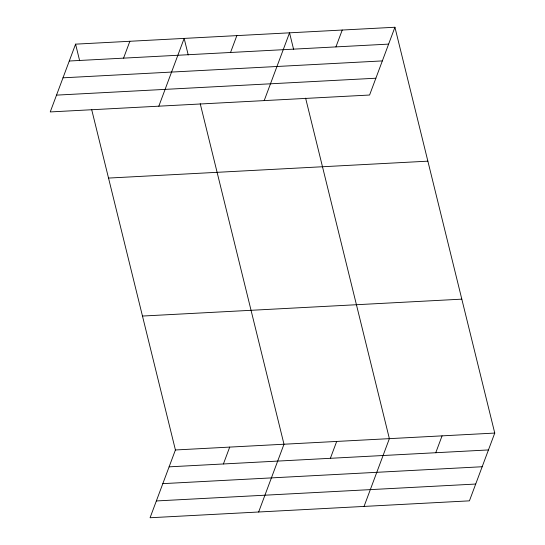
<?xml version="1.0" encoding="UTF-8"?>
<svg xmlns="http://www.w3.org/2000/svg" width="545" height="545" viewBox="0 0 545 545"><rect width="100%" height="100%" fill="white"/><g stroke="black" fill="none" stroke-linecap="round" stroke-linejoin="round"><path stroke-width="0.82" d="M75.578 44.152L50.242 111.929L369.585 95.028L394.927 27.25L75.578 44.152L79.645 60.686M123.565 58.145L129.867 41.277M158.82 106.18L184.155 38.409L188.223 54.936M230.542 52.477L236.85 35.616M264.202 100.6L289.538 32.829L293.605 49.363M91.649 109.463L175.415 449.972L150.073 517.75L469.422 500.848L494.758 433.071L394.927 27.25M335.931 46.904L342.233 30.036M223.402 463.965L229.704 447.104M258.65 512L283.993 444.23L200.226 103.714M330.379 458.304L336.687 441.436M364.04 506.428L389.375 438.65L305.609 98.134M435.762 452.725L442.07 435.864M69.276 61.013L388.619 44.111M62.995 77.819L382.338 60.911M56.523 95.13L375.866 78.221M108.523 178.072L427.873 161.17M142.47 316.052L461.813 299.151M175.415 449.972L494.758 433.071M169.114 466.84L488.456 449.938M162.826 483.64L482.175 466.738M156.354 500.95L475.703 484.049"/></g></svg>
